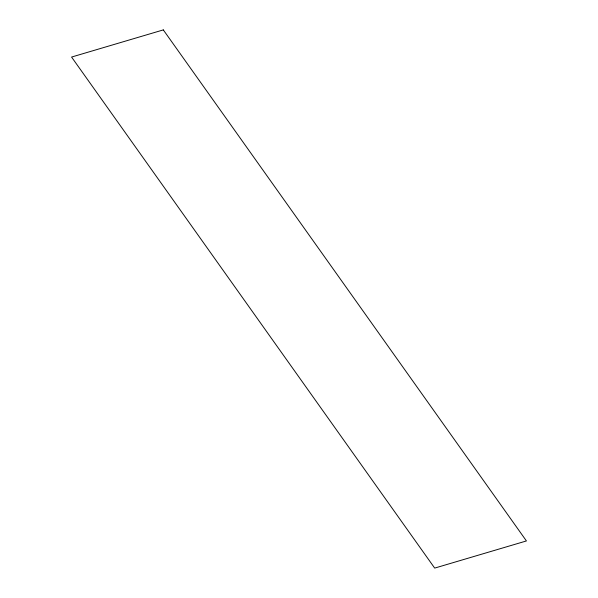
<?xml version="1.0" encoding="UTF-8"?>
<svg xmlns="http://www.w3.org/2000/svg" width="598" height="598" viewBox="0 0 598 598"><rect width="100%" height="100%" fill="white"/><g stroke="black" fill="none" stroke-linecap="round" stroke-linejoin="round"><path stroke-width="0.9" d="M163.314 29.9L71.573 57.057L434.686 568.1L526.427 540.943L163.314 29.9"/></g></svg>
